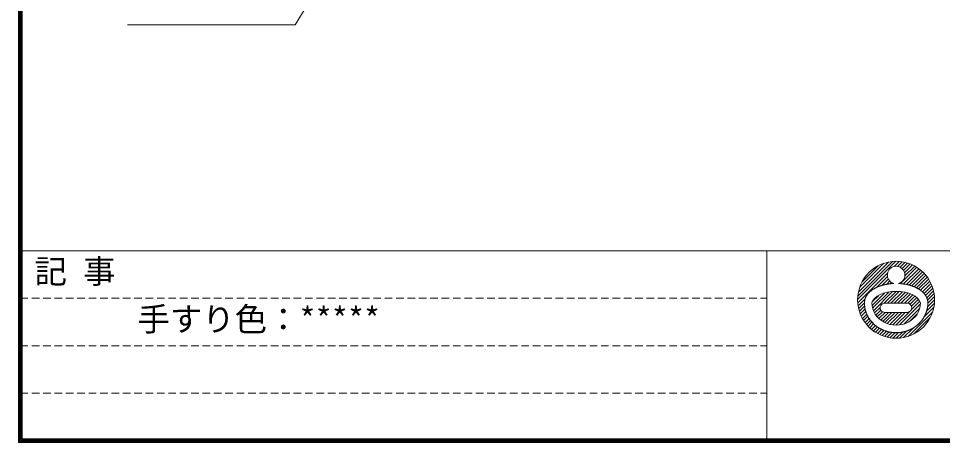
# Model space of a CAD drawing. Units: millimetres at full size; details may follow other scales. Extents: x -3135 to 4022, y -814 to 1448.
# Drawn here: x -3135 to -2550, y -814 to -546 of the extents above; entities that cross this region are included whole.
import ezdxf
from ezdxf.enums import TextEntityAlignment as Align

# ---------------------------------------------------------------- set-up
doc = ezdxf.new("R2010")
doc.units = ezdxf.units.MM
doc.header["$LTSCALE"] = 4
doc.linetypes.add('DASHED1', pattern=[1.8, 1.2, -0.6])
doc.layers.add('0-0_0', color=7, linetype='Continuous', lineweight=18)
doc.layers.add('0-F_WAKU', color=7, linetype='Continuous', lineweight=18)
doc.layers.add('0-D_MOJI', color=6, linetype='Continuous')
doc.styles.add('ＭＳ ゴシック', font='')
doc.styles.get('ＭＳ ゴシック').set_extended_font_data('MS Gothic')

msp = doc.modelspace()

# ---------------------------------------------------------------- linework, layer by layer
at = {"layer": '0-0_0'}
for p, q in [((-2603.965, -723.884), (-2579.708, -699.627)), ((-2603.854, -721.652), (-2581.94, -699.738)), ((-2603.485, -719.161), (-2584.43, -700.107)), ((-2602.714, -716.269), (-2587.323, -700.878)), ((-2580.856, -702.896), (-2577.664, -699.705)), ((-2578.675, -702.837), (-2575.771, -699.932)), ((-2577.085, -703.368), (-2574, -700.284)), ((-2575.838, -704.243), (-2572.336, -700.741)), ((-2601.122, -712.556), (-2591.036, -702.47)), ((-2576.863, -713.753), (-2566.544, -703.434)), ((-2574.953, -713.964), (-2565.283, -704.294)), ((-2574.884, -705.41), (-2570.767, -701.292)), ((-2574.251, -706.898), (-2569.282, -701.929)), ((-2574.098, -708.866), (-2567.876, -702.645)), ((-2573.137, -714.27), (-2564.089, -705.222)), ((-2571.411, -714.664), (-2562.962, -706.215)), ((-2603.887, -725.927), (-2585.026, -707.067)), ((-2591.963, -716.125), (-2585.086, -709.248)), ((-2588.593, -714.876), (-2584.554, -710.838)), ((-2585.81, -714.214), (-2583.68, -712.084)), ((-2569.771, -715.146), (-2561.9, -707.275)), ((-2568.218, -715.715), (-2560.903, -708.4)), ((-2566.755, -716.373), (-2559.973, -709.591)), ((-2565.386, -717.124), (-2559.11, -710.85)), ((-2564.116, -717.976), (-2558.318, -712.179)), ((-2587.145, -726.156), (-2579.653, -718.664)), ((-2583.318, -713.844), (-2582.513, -713.038)), ((-2562.955, -718.937), (-2557.6, -713.582)), ((-2561.917, -720.02), (-2556.96, -715.063)), ((-2561.018, -721.242), (-2556.405, -716.629)), ((-2560.287, -722.633), (-2555.944, -718.289)), ((-2603.659, -727.821), (-2599.236, -723.398)), ((-2594.84, -727.487), (-2587.048, -719.695)), ((-2594.713, -725.238), (-2590.658, -721.184)), ((-2594.496, -729.264), (-2584.284, -719.052)), ((-2593.963, -730.853), (-2581.861, -718.751)), ((-2585.014, -726.147), (-2577.602, -718.734)), ((-2582.896, -726.15), (-2575.684, -718.938)), ((-2580.778, -726.154), (-2573.884, -719.26)), ((-2578.66, -726.157), (-2572.196, -719.692)), ((-2576.542, -726.16), (-2570.615, -720.233)), ((-2574.424, -726.164), (-2569.145, -720.884)), ((-2572.299, -726.16), (-2567.793, -721.654)), ((-2570.803, -726.784), (-2566.575, -722.556)), ((-2569.913, -728.016), (-2565.518, -723.621)), ((-2559.77, -724.237), (-2555.588, -720.055)), ((-2559.749, -728.458), (-2555.27, -723.98)), ((-2559.565, -726.153), (-2555.355, -721.944)), ((-2603.308, -729.591), (-2599.672, -725.956)), ((-2602.851, -731.255), (-2599.553, -727.957)), ((-2602.299, -732.825), (-2599.246, -729.772)), ((-2593.278, -732.289), (-2589.735, -728.746)), ((-2586.731, -726.144), (-2572.238, -726.167)), ((-2577.539, -739.884), (-2564.322, -726.667)), ((-2574.846, -739.313), (-2564.72, -729.186)), ((-2569.968, -730.192), (-2564.676, -724.901)), ((-2562.061, -735.013), (-2555.73, -728.682)), ((-2560.371, -731.202), (-2555.373, -726.204)), ((-2601.662, -734.31), (-2598.79, -731.437)), ((-2600.947, -735.715), (-2598.207, -732.976)), ((-2600.158, -737.047), (-2597.516, -734.406)), ((-2599.298, -738.309), (-2596.727, -735.738)), ((-2592.462, -733.594), (-2589.358, -730.49)), ((-2591.526, -734.78), (-2588.294, -731.548)), ((-2590.479, -735.854), (-2586.546, -731.921)), ((-2589.324, -736.82), (-2584.423, -731.919)), ((-2588.06, -737.678), (-2582.299, -731.917)), ((-2587.087, -731.922), (-2572.241, -731.906)), ((-2586.685, -738.424), (-2580.176, -731.914)), ((-2585.188, -739.049), (-2578.052, -731.912)), ((-2583.558, -739.54), (-2575.928, -731.91)), ((-2581.772, -739.875), (-2573.805, -731.908)), ((-2579.79, -740.014), (-2571.466, -731.69)), ((-2572.038, -747.111), (-2556.48, -731.554)), ((-2570.951, -737.539), (-2566.32, -732.908)), ((-2568.376, -745.57), (-2558.021, -735.216)), ((-2598.37, -739.503), (-2595.847, -736.979)), ((-2597.376, -740.63), (-2594.88, -738.134)), ((-2596.317, -741.692), (-2593.83, -739.205)), ((-2595.192, -742.688), (-2592.697, -740.193)), ((-2594.001, -743.619), (-2591.482, -741.1)), ((-2592.742, -744.481), (-2590.185, -741.924)), ((-2574.91, -747.862), (-2568.857, -741.81)), ((-2591.413, -745.273), (-2588.801, -742.661)), ((-2590.01, -745.992), (-2587.324, -743.305)), ((-2588.529, -746.632), (-2585.746, -743.85)), ((-2586.963, -747.187), (-2584.058, -744.283)), ((-2585.303, -747.648), (-2582.243, -744.588)), ((-2583.537, -748.004), (-2580.274, -744.741)), ((-2581.648, -748.236), (-2578.109, -744.697)), ((-2579.612, -748.321), (-2575.672, -744.382)), ((-2577.388, -748.219), (-2572.798, -743.629))]:
    msp.add_line(p, q, dxfattribs=at)
for points in [[(-2907.754, -465.408), (-2959.573, -550.195), (-3065.607, -550.195)], [(-2594.356, -717.431), (-2594.472, -717.509), (-2594.592, -717.592), (-2594.717, -717.682), (-2594.852, -717.78), (-2594.994, -717.884), (-2595.14, -717.994), (-2595.289, -718.108), (-2595.437, -718.222), (-2595.581, -718.334), (-2595.72, -718.444), (-2595.85, -718.548), (-2595.969, -718.646), (-2596.079, -718.739), (-2596.182, -718.829), (-2596.28, -718.917), (-2596.376, -719.006), (-2596.47, -719.097), (-2596.566, -719.193), (-2596.664, -719.295), (-2596.768, -719.406), (-2596.875, -719.522), (-2596.984, -719.642), (-2597.093, -719.764), (-2597.2, -719.886), (-2597.303, -720.004), (-2597.4, -720.118), (-2597.489, -720.224), (-2597.57, -720.321), (-2597.643, -720.41), (-2597.71, -720.496), (-2597.772, -720.578), (-2597.833, -720.66), (-2597.892, -720.744), (-2597.953, -720.833), (-2598.016, -720.929), (-2598.083, -721.033), (-2598.154, -721.144), (-2598.226, -721.26), (-2598.299, -721.379)], [(-2586.481, -714.349), (-2586.748, -714.404), (-2587, -714.457), (-2587.232, -714.507), (-2587.449, -714.557), (-2587.654, -714.606), (-2587.852, -714.656), (-2588.05, -714.709), (-2588.25, -714.766), (-2588.458, -714.828), (-2588.68, -714.896), (-2588.918, -714.971), (-2589.17, -715.052), (-2589.43, -715.138), (-2589.694, -715.227), (-2589.956, -715.317), (-2590.214, -715.407), (-2590.46, -715.494), (-2590.692, -715.579), (-2590.906, -715.658), (-2591.103, -715.734), (-2591.288, -715.808), (-2591.466, -715.882), (-2591.638, -715.958), (-2591.81, -716.036), (-2591.985, -716.12), (-2592.167, -716.209), (-2592.358, -716.306), (-2592.557, -716.408), (-2592.759, -716.515), (-2592.961, -716.623), (-2593.16, -716.732), (-2593.353, -716.837), (-2593.534, -716.939), (-2593.703, -717.034), (-2593.854, -717.122), (-2593.992, -717.203), (-2594.12, -717.28), (-2594.24, -717.355), (-2594.356, -717.431)], [(-2581.038, -713.668), (-2581.088, -713.671), (-2581.108, -713.672), (-2581.132, -713.673), (-2581.16, -713.674), (-2581.192, -713.675), (-2581.224, -713.677), (-2581.259, -713.678), (-2581.295, -713.68), (-2581.332, -713.682), (-2581.369, -713.684), (-2581.409, -713.686), (-2581.454, -713.689), (-2581.507, -713.692), (-2581.57, -713.696), (-2581.647, -713.701), (-2581.74, -713.707), (-2581.851, -713.714), (-2581.982, -713.724), (-2582.132, -713.734), (-2582.296, -713.746), (-2582.472, -713.759), (-2582.656, -713.773), (-2582.844, -713.788), (-2583.034, -713.805), (-2583.223, -713.822), (-2583.408, -713.841), (-2583.592, -713.86), (-2583.776, -713.882), (-2583.966, -713.907), (-2584.162, -713.934), (-2584.369, -713.965), (-2584.59, -714), (-2584.828, -714.04), (-2585.084, -714.084), (-2585.354, -714.132), (-2585.634, -714.184), (-2585.919, -714.238), (-2586.203, -714.294), (-2586.481, -714.349)], [(-2578.197, -713.668), (-2578.148, -713.671), (-2578.128, -713.672), (-2578.103, -713.673), (-2578.075, -713.674), (-2578.044, -713.675), (-2578.011, -713.677), (-2577.976, -713.678), (-2577.94, -713.68), (-2577.904, -713.682), (-2577.866, -713.684), (-2577.827, -713.686), (-2577.782, -713.689), (-2577.729, -713.692), (-2577.665, -713.696), (-2577.588, -713.701), (-2577.496, -713.707), (-2577.384, -713.714), (-2577.253, -713.724), (-2577.104, -713.734), (-2576.94, -713.746), (-2576.764, -713.759), (-2576.58, -713.773), (-2576.392, -713.788), (-2576.201, -713.805), (-2576.012, -713.822), (-2575.827, -713.841), (-2575.644, -713.86), (-2575.459, -713.882), (-2575.27, -713.907), (-2575.073, -713.934), (-2574.866, -713.965), (-2574.646, -714), (-2574.408, -714.04), (-2574.152, -714.084), (-2573.882, -714.132), (-2573.602, -714.184), (-2573.317, -714.238), (-2573.033, -714.294), (-2572.754, -714.349)], [(-2572.754, -714.349), (-2572.487, -714.404), (-2572.235, -714.457), (-2572.003, -714.507), (-2571.787, -714.557), (-2571.582, -714.606), (-2571.383, -714.656), (-2571.186, -714.709), (-2570.986, -714.766), (-2570.777, -714.828), (-2570.555, -714.896), (-2570.317, -714.971), (-2570.066, -715.052), (-2569.806, -715.138), (-2569.542, -715.227), (-2569.279, -715.317), (-2569.022, -715.407), (-2568.775, -715.494), (-2568.543, -715.579), (-2568.33, -715.658), (-2568.132, -715.734), (-2567.947, -715.808), (-2567.77, -715.882), (-2567.597, -715.958), (-2567.426, -716.036), (-2567.251, -716.12), (-2567.069, -716.209), (-2566.878, -716.306), (-2566.679, -716.408), (-2566.477, -716.515), (-2566.274, -716.623), (-2566.075, -716.732), (-2565.883, -716.837), (-2565.701, -716.939), (-2565.533, -717.034), (-2565.381, -717.122), (-2565.243, -717.203), (-2565.116, -717.28), (-2564.996, -717.355), (-2564.88, -717.431)], [(-2564.88, -717.431), (-2564.763, -717.509), (-2564.644, -717.592), (-2564.518, -717.682), (-2564.384, -717.78), (-2564.242, -717.884), (-2564.095, -717.994), (-2563.947, -718.108), (-2563.799, -718.222), (-2563.654, -718.334), (-2563.516, -718.444), (-2563.386, -718.548), (-2563.266, -718.646), (-2563.156, -718.739), (-2563.053, -718.829), (-2562.955, -718.917), (-2562.86, -719.006), (-2562.766, -719.097), (-2562.67, -719.193), (-2562.571, -719.295), (-2562.468, -719.406), (-2562.36, -719.522), (-2562.251, -719.642), (-2562.142, -719.764), (-2562.036, -719.886), (-2561.933, -720.004), (-2561.836, -720.118), (-2561.746, -720.224), (-2561.666, -720.321), (-2561.593, -720.41), (-2561.526, -720.496), (-2561.463, -720.578), (-2561.403, -720.66), (-2561.344, -720.744), (-2561.283, -720.833), (-2561.22, -720.929), (-2561.152, -721.033), (-2561.082, -721.144), (-2561.01, -721.26), (-2560.936, -721.379)], [(-2598.299, -721.379), (-2598.371, -721.498), (-2598.442, -721.617), (-2598.508, -721.731), (-2598.571, -721.84), (-2598.628, -721.941), (-2598.68, -722.037), (-2598.728, -722.13), (-2598.774, -722.222), (-2598.817, -722.314), (-2598.86, -722.411), (-2598.904, -722.513), (-2598.949, -722.624), (-2598.996, -722.743), (-2599.045, -722.871), (-2599.095, -723.004), (-2599.144, -723.14), (-2599.193, -723.277), (-2599.24, -723.412), (-2599.284, -723.543), (-2599.324, -723.667), (-2599.36, -723.782), (-2599.392, -723.89), (-2599.42, -723.992), (-2599.446, -724.09), (-2599.468, -724.185), (-2599.489, -724.28), (-2599.507, -724.376), (-2599.525, -724.474), (-2599.542, -724.576), (-2599.558, -724.681), (-2599.572, -724.786), (-2599.586, -724.89), (-2599.599, -724.991), (-2599.611, -725.086), (-2599.621, -725.176), (-2599.63, -725.256), (-2599.638, -725.326), (-2599.644, -725.387), (-2599.649, -725.44)], [(-2560.936, -721.379), (-2560.864, -721.498), (-2560.794, -721.617), (-2560.727, -721.731), (-2560.665, -721.84), (-2560.608, -721.941), (-2560.556, -722.037), (-2560.508, -722.13), (-2560.462, -722.222), (-2560.418, -722.314), (-2560.375, -722.411), (-2560.332, -722.513), (-2560.286, -722.624), (-2560.239, -722.743), (-2560.19, -722.871), (-2560.14, -723.004), (-2560.091, -723.14), (-2560.042, -723.277), (-2559.996, -723.412), (-2559.952, -723.543), (-2559.912, -723.667), (-2559.876, -723.782), (-2559.844, -723.89), (-2559.815, -723.992), (-2559.79, -724.09), (-2559.767, -724.185), (-2559.747, -724.28), (-2559.728, -724.376), (-2559.711, -724.474), (-2559.694, -724.576), (-2559.678, -724.681), (-2559.663, -724.786), (-2559.649, -724.89), (-2559.636, -724.991), (-2559.625, -725.086), (-2559.614, -725.176), (-2559.606, -725.256), (-2559.598, -725.326), (-2559.592, -725.387), (-2559.586, -725.44)], [(-2599.672, -725.897), (-2599.673, -726.172), (-2599.673, -726.287), (-2599.672, -726.425), (-2599.671, -726.583), (-2599.668, -726.756), (-2599.664, -726.942), (-2599.657, -727.138), (-2599.647, -727.341), (-2599.634, -727.546), (-2599.618, -727.754), (-2599.596, -727.966), (-2599.568, -728.188), (-2599.532, -728.425), (-2599.487, -728.682), (-2599.431, -728.964), (-2599.362, -729.277), (-2599.28, -729.625), (-2599.183, -730.01), (-2599.072, -730.428), (-2598.95, -730.868), (-2598.817, -731.324), (-2598.675, -731.785), (-2598.526, -732.245), (-2598.371, -732.694), (-2598.212, -733.124), (-2598.05, -733.528), (-2597.881, -733.912), (-2597.701, -734.282), (-2597.506, -734.645), (-2597.293, -735.007), (-2597.056, -735.374), (-2596.791, -735.755), (-2596.495, -736.155), (-2596.165, -736.579), (-2595.807, -737.02), (-2595.427, -737.472), (-2595.033, -737.926), (-2594.631, -738.374), (-2594.23, -738.807)], [(-2599.649, -725.44), (-2599.653, -725.487), (-2599.656, -725.528), (-2599.659, -725.565), (-2599.661, -725.6), (-2599.663, -725.633), (-2599.665, -725.666), (-2599.666, -725.699), (-2599.667, -725.73), (-2599.668, -725.76), (-2599.669, -725.788), (-2599.67, -725.814), (-2599.671, -725.836), (-2599.672, -725.898)], [(-2599.672, -725.898), (-2599.672, -725.899), (-2599.672, -725.899), (-2599.672, -725.9), (-2599.672, -725.9), (-2599.672, -725.9), (-2599.672, -725.901), (-2599.672, -725.901), (-2599.672, -725.902), (-2599.672, -725.904), (-2599.672, -725.909), (-2599.672, -725.92), (-2599.672, -725.937), (-2599.672, -725.962), (-2599.672, -725.998), (-2599.672, -726.046), (-2599.672, -726.106), (-2599.672, -726.178), (-2599.672, -726.26), (-2599.671, -726.351), (-2599.67, -726.448), (-2599.668, -726.55), (-2599.666, -726.656), (-2599.662, -726.763), (-2599.658, -726.871), (-2599.652, -726.982), (-2599.644, -727.098), (-2599.634, -727.222), (-2599.622, -727.356), (-2599.607, -727.503), (-2599.589, -727.666), (-2599.566, -727.848), (-2599.54, -728.049), (-2599.511, -728.267), (-2599.478, -728.497), (-2599.442, -728.736), (-2599.404, -728.977), (-2599.365, -729.219), (-2599.324, -729.455), (-2599.282, -729.682)], [(-2599.282, -729.682), (-2599.239, -729.896), (-2599.194, -730.102), (-2599.147, -730.301), (-2599.096, -730.499), (-2599.039, -730.7), (-2598.976, -730.908), (-2598.905, -731.126), (-2598.825, -731.36), (-2598.736, -731.611), (-2598.638, -731.876), (-2598.534, -732.15), (-2598.427, -732.428), (-2598.316, -732.706), (-2598.206, -732.978), (-2598.097, -733.238), (-2597.992, -733.483), (-2597.891, -733.709), (-2597.794, -733.919), (-2597.697, -734.117), (-2597.599, -734.308), (-2597.496, -734.498), (-2597.386, -734.689), (-2597.268, -734.888), (-2597.138, -735.099), (-2596.994, -735.324), (-2596.84, -735.562), (-2596.677, -735.807), (-2596.51, -736.055), (-2596.34, -736.302), (-2596.172, -736.544), (-2596.008, -736.775), (-2595.851, -736.991), (-2595.702, -737.19), (-2595.561, -737.374), (-2595.422, -737.547), (-2595.284, -737.712), (-2595.142, -737.876), (-2594.993, -738.04), (-2594.833, -738.208)], [(-2560.864, -732.65), (-2560.783, -732.45), (-2560.706, -732.249), (-2560.633, -732.042), (-2560.56, -731.823), (-2560.485, -731.588), (-2560.408, -731.332), (-2560.33, -731.062), (-2560.25, -730.78), (-2560.172, -730.492), (-2560.097, -730.203), (-2560.025, -729.92), (-2559.958, -729.645), (-2559.898, -729.386), (-2559.845, -729.146), (-2559.8, -728.922), (-2559.76, -728.713), (-2559.727, -728.515), (-2559.699, -728.326), (-2559.676, -728.142), (-2559.656, -727.962), (-2559.639, -727.781), (-2559.624, -727.598), (-2559.612, -727.416), (-2559.602, -727.236), (-2559.594, -727.063), (-2559.587, -726.899), (-2559.581, -726.747), (-2559.577, -726.61), (-2559.573, -726.492), (-2559.57, -726.394), (-2559.568, -726.314), (-2559.566, -726.251), (-2559.565, -726.201), (-2559.564, -726.162), (-2559.564, -726.131), (-2559.564, -726.105), (-2559.564, -726.081), (-2559.563, -726.058), (-2559.563, -726.036)], [(-2560.807, -732.393), (-2560.625, -731.899), (-2560.454, -731.416), (-2560.298, -730.953), (-2560.159, -730.52), (-2560.04, -730.122), (-2559.94, -729.757), (-2559.856, -729.422), (-2559.787, -729.11), (-2559.732, -728.817), (-2559.687, -728.538), (-2559.653, -728.269), (-2559.626, -728.005), (-2559.605, -727.742), (-2559.589, -727.484), (-2559.578, -727.233), (-2559.57, -726.995), (-2559.566, -726.773), (-2559.564, -726.572), (-2559.563, -726.396), (-2559.563, -725.897)], [(-2559.586, -725.44), (-2559.582, -725.487), (-2559.579, -725.528), (-2559.576, -725.565), (-2559.574, -725.6), (-2559.572, -725.633), (-2559.571, -725.666), (-2559.57, -725.699), (-2559.568, -725.73), (-2559.567, -725.76), (-2559.566, -725.788), (-2559.565, -725.814), (-2559.565, -725.836), (-2559.563, -725.898)], [(-2559.563, -726.036), (-2559.563, -726.014), (-2559.563, -725.994), (-2559.563, -725.974), (-2559.563, -725.957), (-2559.563, -725.942), (-2559.563, -725.898)], [(-2575.696, -744.475), (-2575.256, -744.377), (-2574.799, -744.258), (-2574.314, -744.117), (-2573.796, -743.954), (-2573.25, -743.77), (-2572.688, -743.571), (-2572.118, -743.36), (-2571.552, -743.14), (-2570.999, -742.916), (-2570.469, -742.692), (-2569.974, -742.471), (-2569.519, -742.256), (-2569.1, -742.042), (-2568.708, -741.825), (-2568.334, -741.598), (-2567.97, -741.357), (-2567.607, -741.095), (-2567.237, -740.808), (-2566.852, -740.489), (-2566.445, -740.136), (-2566.022, -739.753), (-2565.59, -739.349), (-2565.156, -738.931), (-2564.73, -738.506), (-2564.318, -738.082), (-2563.928, -737.667), (-2563.567, -737.268), (-2563.242, -736.89), (-2562.95, -736.528), (-2562.685, -736.176), (-2562.443, -735.825), (-2562.218, -735.469), (-2562.006, -735.101), (-2561.802, -734.712), (-2561.601, -734.297), (-2561.399, -733.85), (-2561.197, -733.377), (-2560.999, -732.889), (-2560.807, -732.393)], [(-2566.984, -740.537), (-2566.745, -740.353), (-2566.511, -740.171), (-2566.288, -739.993), (-2566.079, -739.824), (-2565.887, -739.665), (-2565.71, -739.513), (-2565.544, -739.366), (-2565.385, -739.219), (-2565.229, -739.068), (-2565.072, -738.911), (-2564.911, -738.744), (-2564.742, -738.562), (-2564.562, -738.363), (-2564.373, -738.151), (-2564.178, -737.929), (-2563.983, -737.702), (-2563.789, -737.472), (-2563.6, -737.246), (-2563.42, -737.027), (-2563.252, -736.818), (-2563.1, -736.622), (-2562.959, -736.438), (-2562.829, -736.259), (-2562.706, -736.082), (-2562.586, -735.902), (-2562.468, -735.716), (-2562.347, -735.518), (-2562.222, -735.304), (-2562.09, -735.072), (-2561.952, -734.825), (-2561.811, -734.568), (-2561.67, -734.304), (-2561.532, -734.039), (-2561.397, -733.778), (-2561.27, -733.525), (-2561.153, -733.286), (-2561.047, -733.062), (-2560.951, -732.852), (-2560.864, -732.65)], [(-2594.833, -738.208), (-2594.66, -738.387), (-2594.47, -738.577), (-2594.268, -738.777), (-2594.056, -738.982), (-2593.838, -739.19), (-2593.618, -739.395), (-2593.401, -739.596), (-2593.19, -739.787), (-2592.99, -739.966), (-2592.802, -740.129), (-2592.623, -740.28), (-2592.451, -740.42), (-2592.28, -740.553), (-2592.106, -740.683), (-2591.924, -740.813), (-2591.732, -740.945), (-2591.524, -741.084), (-2591.298, -741.231), (-2591.057, -741.385), (-2590.806, -741.543), (-2590.548, -741.701), (-2590.29, -741.858), (-2590.035, -742.01), (-2589.788, -742.154), (-2589.554, -742.288), (-2589.335, -742.41), (-2589.128, -742.521), (-2588.93, -742.623), (-2588.734, -742.719), (-2588.536, -742.811), (-2588.332, -742.902), (-2588.116, -742.993), (-2587.883, -743.087), (-2587.631, -743.186), (-2587.363, -743.289), (-2587.084, -743.393), (-2586.798, -743.497), (-2586.512, -743.598), (-2586.231, -743.696)], [(-2594.23, -738.807), (-2593.836, -739.218), (-2593.456, -739.599), (-2593.094, -739.943), (-2592.746, -740.256), (-2592.403, -740.542), (-2592.058, -740.808), (-2591.701, -741.059), (-2591.325, -741.303), (-2590.922, -741.544), (-2590.484, -741.79), (-2590.005, -742.044), (-2589.493, -742.303), (-2588.957, -742.563), (-2588.407, -742.82), (-2587.854, -743.069), (-2587.306, -743.306), (-2586.775, -743.525), (-2586.27, -743.722), (-2585.796, -743.895), (-2585.348, -744.044), (-2584.917, -744.172), (-2584.491, -744.28), (-2584.06, -744.372), (-2583.616, -744.449), (-2583.148, -744.514), (-2582.646, -744.57), (-2582.103, -744.619), (-2581.527, -744.659), (-2580.929, -744.692), (-2580.32, -744.716), (-2579.71, -744.732), (-2579.112, -744.739), (-2578.534, -744.736), (-2577.989, -744.724), (-2577.484, -744.701), (-2577.012, -744.666), (-2576.564, -744.618), (-2576.128, -744.555), (-2575.696, -744.475)], [(-2576.274, -744.51), (-2576.053, -744.47), (-2575.822, -744.425), (-2575.576, -744.374), (-2575.311, -744.315), (-2575.03, -744.25), (-2574.74, -744.181), (-2574.445, -744.108), (-2574.15, -744.033), (-2573.862, -743.957), (-2573.584, -743.882), (-2573.323, -743.809), (-2573.082, -743.738), (-2572.857, -743.669), (-2572.644, -743.6), (-2572.438, -743.528), (-2572.233, -743.452), (-2572.024, -743.37), (-2571.807, -743.28), (-2571.577, -743.181), (-2571.33, -743.072), (-2571.068, -742.953), (-2570.798, -742.828), (-2570.525, -742.698), (-2570.252, -742.566), (-2569.985, -742.435), (-2569.729, -742.306), (-2569.488, -742.183), (-2569.267, -742.066), (-2569.062, -741.954), (-2568.868, -741.843), (-2568.681, -741.732), (-2568.496, -741.617), (-2568.309, -741.495), (-2568.116, -741.364), (-2567.911, -741.221), (-2567.692, -741.064), (-2567.462, -740.895), (-2567.224, -740.718), (-2566.984, -740.537)], [(-2586.231, -743.696), (-2585.959, -743.789), (-2585.701, -743.873), (-2585.462, -743.949), (-2585.237, -744.017), (-2585.021, -744.078), (-2584.809, -744.133), (-2584.596, -744.184), (-2584.377, -744.233), (-2584.146, -744.28), (-2583.899, -744.326), (-2583.632, -744.374), (-2583.348, -744.421), (-2583.052, -744.468), (-2582.752, -744.514), (-2582.45, -744.558), (-2582.154, -744.598), (-2581.869, -744.635), (-2581.599, -744.668), (-2581.349, -744.695), (-2581.114, -744.718), (-2580.89, -744.735), (-2580.671, -744.748), (-2580.452, -744.756), (-2580.228, -744.761), (-2579.992, -744.762), (-2579.74, -744.76), (-2579.468, -744.754), (-2579.18, -744.745), (-2578.881, -744.734), (-2578.577, -744.72), (-2578.273, -744.704), (-2577.974, -744.686), (-2577.687, -744.667), (-2577.416, -744.646), (-2577.165, -744.624), (-2576.931, -744.6), (-2576.708, -744.574), (-2576.491, -744.544), (-2576.274, -744.51)]]:
    msp.add_lwpolyline(points, dxfattribs=at)
msp.add_circle((-2579.618, -723.974), 24.347, dxfattribs=at)
for centre, radius, start, end in [((-2579.618, -708.305), 5.548, 285.316, 255.163), ((-2586.855, -729.036), 2.895, 87.543, 274.722), ((-2572.622, -729.036), 2.895, 262.562, 97.443)]:
    msp.add_arc(centre, radius, start, end, dxfattribs=at)
for centre, major_axis, ratio, start_param, end_param in [((-2579.656, -727.108), (-15.44, 0), 0.546875, 4.7098907, 6.1394595), ((-2579.579, -727.108), (15.44, 0), 0.546875, 0.1437258, 1.5732946), ((-2579.618, -725.902), (-15.319, 0), 0.92126, 6.2828981, 9.4250652)]:
    msp.add_ellipse(centre, major_axis=major_axis, ratio=ratio, start_param=start_param, end_param=end_param, dxfattribs=at)
at = {"layer": '0-F_WAKU'}
for p, q in [((-3134.607, 1448.2), (-3134.607, -814.2)), ((-3134.007, 1447.6), (-3134.007, -813.6)), ((-3133.407, 1447), (-3133.407, -813)), ((-3132.807, 1446.4), (-3132.807, -812.4)), ((-3132.207, 1445.8), (-3132.207, -811.8)), ((-3133.407, -693), (66.593, -693)), ((-2661.407, -693), (-2661.407, -813)), ((-3132.207, -811.8), (65.393, -811.8)), ((-3134.607, -814.2), (67.793, -814.2)), ((-3134.007, -813.6), (67.193, -813.6)), ((-3133.407, -813), (66.593, -813)), ((-3132.807, -812.4), (65.993, -812.4))]:
    msp.add_line(p, q, dxfattribs=at)
at = {"layer": '0-F_WAKU', "linetype": 'DASHED1'}
for p, q in [((-3133.407, -723), (-2661.407, -723)), ((-3133.407, -753), (-2661.407, -753)), ((-3133.407, -783), (-2661.407, -783))]:
    msp.add_line(p, q, dxfattribs=at)

# ---------------------------------------------------------------- texts
at = {"layer": '0-D_MOJI', "style": 'ＭＳ ゴシック'}
for s, p in [('記 事', (-3124.413, -718.01)), ('手すり色：*****', (-3059.322, -748.258))]:
    msp.add_text(s, height=15.01, dxfattribs=at).set_placement(p, align=Align.BOTTOM_LEFT)

doc.saveas('drawing.dxf')
